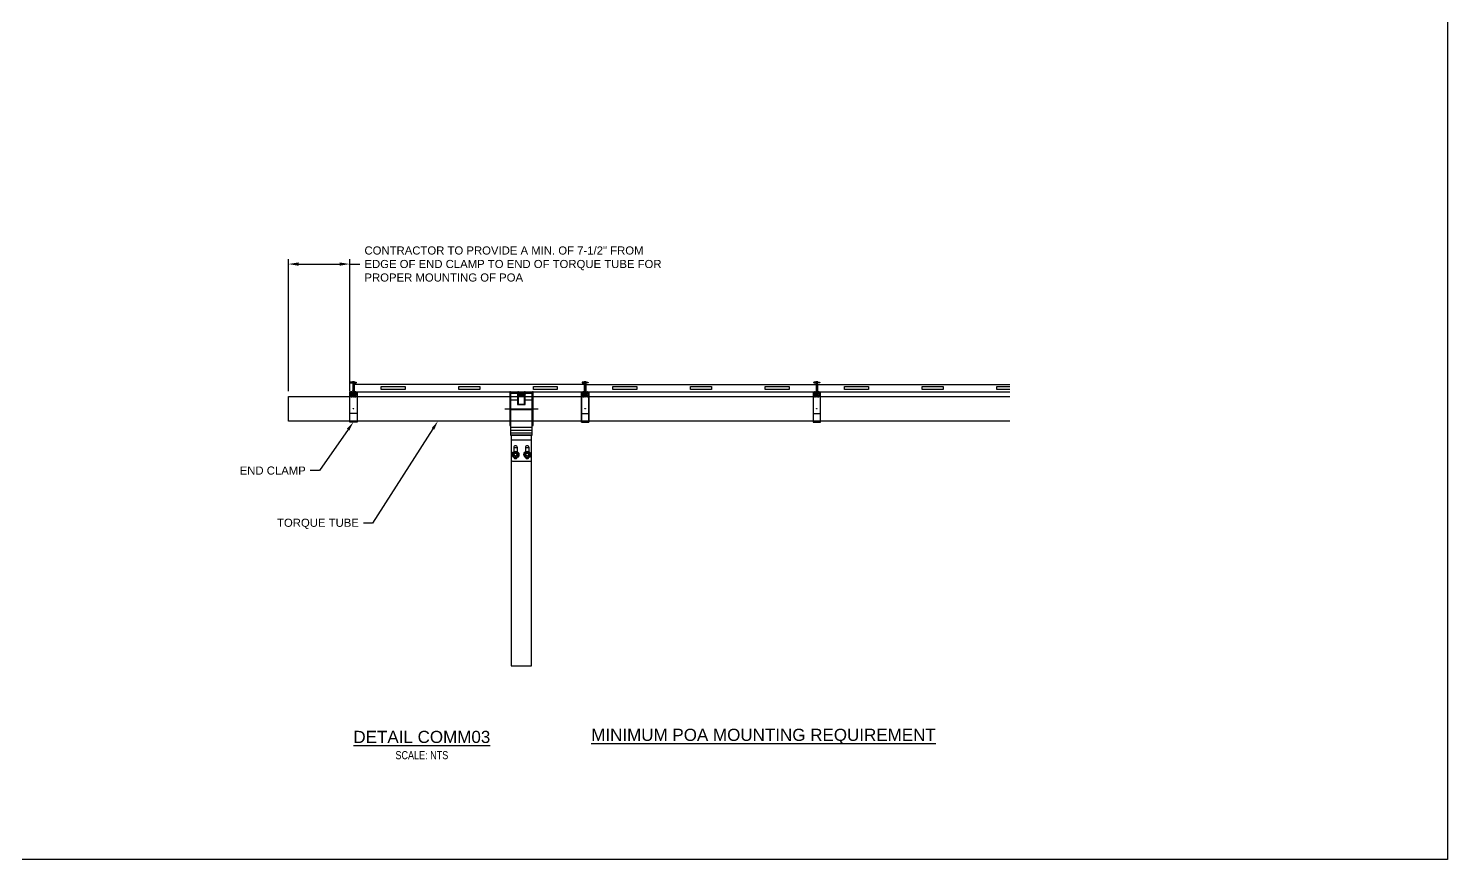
# Model space of a CAD drawing. Header units: feet. Extents: x -4 to 646, y -12 to 598.
# Drawn here: x 13.5 to 31, y 0 to 10.25 of the extents above; entities that cross this region are included whole.
import ezdxf
from ezdxf import colors
from ezdxf.entities.mleader import LeaderData, LeaderLine
from ezdxf.math import Vec2, Vec3

# ---------------------------------------------------------------- set-up
doc = ezdxf.new("R2010")
doc.units = ezdxf.units.FT
doc.header["$MEASUREMENT"] = 0
for name, color, linetype in [('G-ANNO-TEXT', 1, 'Continuous'), ('G-ANNO-TTLE', 3, 'Continuous'), ('PV-EQUIPM', 255, 'Continuous')]:
    doc.layers.add(name, color=color, linetype=linetype)
doc.styles.add('NEI-A', font='arial.ttf')
doc.dimstyles.new('NEI-A', dxfattribs={"dimtxt": 0.1, "dimasz": 0.125, "dimexe": 0.0625, "dimexo": 0.0625, "dimgap": 0.0625, "dimtad": 0, "dimtih": 1, "dimtoh": 1, "dimdec": 4, "dimzin": 3, "dimdsep": 46, "dimlunit": 4, "dimtxsty": 'NEI-A', "dimcen": 0, "dimadec": 0, "dimazin": 0, "dimtfac": 0.75, "dimtdec": 4, "dimtofl": 0, "dimtmove": 0, "dimatfit": 3, "dimfxl": 1, "dimfrac": 1, "dimtolj": 1, "dimtzin": 0, "dimarcsym": 0})

# ---------------------------------------------------------------- blocks, each defined once
blk = doc.blocks.new('*D10')
at = {"layer": 'Defpoints', "color": 0, "transparency": 16777216}
for p in [(16.706, 7.344), (16.706, 5.713), (17.462, 5.713)]:
    blk.add_point(p, dxfattribs=at)
at = {"layer": 'G-ANNO-TEXT', "color": 0, "lineweight": -2, "transparency": 16777216}
for p, q in [((16.706, 5.775), (16.706, 7.406)), ((17.462, 5.775), (17.462, 7.406)), ((16.831, 7.344), (17.337, 7.344)), ((17.462, 7.344), (17.587, 7.344))]:
    blk.add_line(p, q, dxfattribs=at)
at = {"layer": 'G-ANNO-TEXT', "color": 0, "transparency": 16777216}
for points in [[(16.831, 7.364), (16.831, 7.323), (16.706, 7.344)], [(17.337, 7.364), (17.337, 7.323), (17.462, 7.344)]]:
    blk.add_solid(points, dxfattribs=at)
at = {"layer": 'G-ANNO-TEXT', "color": 0, "transparency": 16777216, "insert": (17.644, 7.344), "char_height": 0.1, "width": 3.66273, "attachment_point": 4, "style": 'NEI-A'}
blk.add_mtext('\\A1;CONTRACTOR TO PROVIDE A MIN. OF 7-1/2" FROM EDGE OF END CLAMP TO END OF TORQUE TUBE FOR PROPER MOUNTING OF POA', dxfattribs=at)

msp = doc.modelspace()

# ---------------------------------------------------------------- linework, layer by layer
at = {"layer": 'Defpoints', "color": 5}
msp.add_lwpolyline([(0, 20.5), (31, 20.5), (31, 0), (0, 0)], close=True, dxfattribs=at)
at = {"layer": 'PV-EQUIPM'}
for p, q in [((17.5155, 5.8768), (17.5155, 5.77013)), ((20.35656, 5.8768), (20.35656, 5.77013)), ((20.37239, 5.8768), (20.37239, 5.77013)), ((20.3999, 5.88597), (20.3999, 5.8818)), ((23.21345, 5.8768), (23.21345, 5.77013)), ((19.44315, 5.59262), (19.44315, 5.76846)), ((19.54149, 5.61262), (19.54149, 5.76846)), ((19.54399, 5.61262), (19.54399, 5.77013)), ((19.614, 5.77013), (19.614, 5.61262)), ((19.6165, 5.76846), (19.6165, 5.61262)), ((20.41073, 5.7618), (20.39323, 5.7618)), ((20.41073, 5.75596), (20.39323, 5.75596)), ((20.41073, 5.74929), (20.39323, 5.74929)), ((20.41073, 5.77013), (20.41073, 5.3951)), ((19.45065, 5.52844), (19.43482, 5.52844)), ((19.72318, 5.52844), (19.70734, 5.52844)), ((19.45232, 5.23175), (19.45232, 2.38903)), ((19.70484, 2.38903), (19.70484, 5.23175))]:
    msp.add_line(p, q, dxfattribs=at)
for points in [[(17.47133, 5.88514), (17.47133, 5.8818)], [(17.4955, 5.89181), (17.47216, 5.88597), (17.47216, 5.88264), (17.4955, 5.88931)], [(17.49966, 5.79013), (17.498, 5.7893), (17.498, 5.78596)], [(17.5155, 5.79013), (17.51717, 5.7893)], [(17.5155, 5.78513), (17.51717, 5.78596), (17.5155, 5.78763)], [(20.35489, 5.85847), (17.51717, 5.85847)], [(17.51717, 5.85847), (17.51717, 5.77013)], [(17.51967, 5.89181), (17.543, 5.88597), (17.543, 5.88264), (17.51967, 5.88931)], [(20.32822, 5.88514), (20.32822, 5.8818)], [(20.35239, 5.89181), (20.32906, 5.88597), (20.32906, 5.88264), (20.35239, 5.88931)], [(20.35239, 5.88931), (20.37656, 5.88931), (20.37656, 5.89181), (20.35239, 5.89181)], [(20.35239, 5.88931), (20.35239, 5.89181)], [(20.35489, 5.85847), (20.35489, 5.77013)], [(20.35656, 5.79013), (20.35489, 5.7893)], [(20.35656, 5.78513), (20.35489, 5.78596), (20.35656, 5.78763)], [(20.35656, 5.79013), (20.35573, 5.7893), (20.35573, 5.78596)], [(20.35656, 5.78763), (20.35573, 5.78596), (20.35656, 5.78513)], [(20.37239, 5.79013), (20.37406, 5.7893)], [(20.37239, 5.79013), (20.37323, 5.7893), (20.37323, 5.78596)], [(20.37239, 5.78513), (20.37406, 5.78596), (20.37239, 5.78763)], [(20.37239, 5.78763), (20.37323, 5.78596), (20.37239, 5.78513)], [(20.37406, 5.85847), (23.21179, 5.85847)], [(20.37406, 5.85847), (20.37406, 5.77013)], [(20.37656, 5.89181), (20.3999, 5.88597)], [(20.3999, 5.88264), (20.37656, 5.88931)], [(23.18512, 5.88514), (23.18512, 5.8818)], [(23.20929, 5.89181), (23.18595, 5.88597), (23.18595, 5.88264), (23.20929, 5.88931)], [(23.20929, 5.88931), (23.20929, 5.89181)], [(23.20929, 5.88931), (23.23346, 5.88931), (23.23346, 5.89181), (23.20929, 5.89181)], [(23.21345, 5.79013), (23.21179, 5.7893)], [(23.21345, 5.78763), (23.21179, 5.78596), (23.21345, 5.78513)], [(23.22929, 5.77013), (23.22929, 5.8768)], [(23.22929, 5.79013), (23.23096, 5.7893)], [(23.22929, 5.78513), (23.23096, 5.78596), (23.22929, 5.78763)], [(23.23096, 5.85847), (25.60281, 5.85847)], [(23.23096, 5.85847), (23.23096, 5.77013)], [(23.23346, 5.89181), (23.25679, 5.88597), (23.25679, 5.88264), (23.23346, 5.88931)], [(25.60281, 5.79846), (25.4403, 5.79846), (25.4403, 5.83597), (25.60281, 5.83597)], [(25.60281, 5.40677), (16.70627, 5.40677), (16.70627, 5.71262), (25.60281, 5.71262)], [(17.553, 5.77013), (17.553, 5.3951), (17.46216, 5.3951), (17.46216, 5.77013)], [(17.46216, 5.77013), (25.60281, 5.77013)], [(17.46216, 5.7618), (17.478, 5.7618)], [(17.46216, 5.75596), (17.478, 5.75596)], [(17.478, 5.75429), (17.46216, 5.75429)], [(17.46216, 5.74929), (17.478, 5.74929)], [(17.478, 5.7668), (17.478, 5.74846)], [(17.478, 5.72346), (17.478, 5.71096)], [(17.48966, 5.77013), (17.48216, 5.7693), (17.48216, 5.77013)], [(17.48216, 5.70679), (17.49383, 5.70679)], [(17.4955, 5.77263), (17.49883, 5.77263)], [(17.4955, 5.7718), (17.49716, 5.77263)], [(17.49716, 5.77263), (17.49716, 5.77013)], [(17.49966, 5.7743), (17.49883, 5.77346), (17.49883, 5.77263)], [(17.52133, 5.70679), (17.533, 5.70679)], [(17.533, 5.77013), (17.533, 5.7693), (17.5255, 5.77013)], [(17.53717, 5.7618), (17.553, 5.7618)], [(17.53717, 5.75596), (17.553, 5.75596)], [(17.553, 5.75429), (17.53717, 5.75429)], [(17.553, 5.74929), (17.53717, 5.74929)], [(19.44315, 5.76846), (19.43482, 5.76846)], [(19.43482, 5.76846), (19.43482, 5.3526), (19.44315, 5.3526), (19.44315, 5.50594)], [(19.44315, 5.68179), (19.43482, 5.68179)], [(19.45065, 5.75513), (19.44315, 5.75513)], [(19.70734, 5.77013), (19.70734, 5.23175), (19.45065, 5.23175), (19.45065, 5.77013)], [(19.45065, 5.75096), (19.53066, 5.75096)], [(19.53066, 5.74846), (19.45065, 5.74846)], [(19.45065, 5.66762), (19.53066, 5.66762)], [(19.53066, 5.77013), (19.53066, 5.61262), (19.62733, 5.61262), (19.62733, 5.77013)], [(19.53399, 5.75513), (19.53066, 5.75513)], [(19.54149, 5.76846), (19.53399, 5.76846)], [(19.54149, 5.74013), (19.53399, 5.74013), (19.53399, 5.76846)], [(19.53399, 5.75429), (19.54149, 5.75429)], [(19.54399, 5.70512), (19.54149, 5.70512)], [(19.54399, 5.63095), (19.54149, 5.63095)], [(19.54399, 5.75596), (19.614, 5.75596)], [(19.54399, 5.74429), (19.614, 5.74429)], [(19.54399, 5.73263), (19.614, 5.73263)], [(19.54399, 5.71846), (19.614, 5.71846)], [(19.54399, 5.61678), (19.614, 5.61678)], [(19.54399, 5.61428), (19.614, 5.61428)], [(19.6165, 5.70512), (19.614, 5.70512)], [(19.6165, 5.63095), (19.614, 5.63095)], [(19.624, 5.76846), (19.6165, 5.76846)], [(19.624, 5.76846), (19.624, 5.74013), (19.6165, 5.74013)], [(19.6165, 5.75429), (19.624, 5.75429)], [(19.62733, 5.75513), (19.624, 5.75513)], [(19.62733, 5.75096), (19.70734, 5.75096)], [(19.70734, 5.74846), (19.62733, 5.74846)], [(19.62733, 5.66762), (19.70734, 5.66762)], [(19.71484, 5.75513), (19.70734, 5.75513)], [(19.71317, 5.52678), (19.71401, 5.52261), (19.71484, 5.50261), (19.71484, 5.3526), (19.72318, 5.3526), (19.72318, 5.76846)], [(19.71484, 5.59262), (19.71484, 5.76846)], [(19.72318, 5.76846), (19.71484, 5.76846)], [(19.71484, 5.68179), (19.72318, 5.68179)], [(20.31822, 5.77013), (20.31822, 5.3951), (20.41073, 5.3951)], [(20.33489, 5.7618), (20.31822, 5.7618)], [(20.33489, 5.75596), (20.31822, 5.75596)], [(20.31822, 5.75429), (20.33489, 5.75429)], [(20.31822, 5.74929), (20.33489, 5.74929)], [(20.31906, 5.3951), (20.31906, 5.77013)], [(20.33489, 5.7668), (20.33489, 5.74846)], [(20.33489, 5.72346), (20.33489, 5.71096)], [(20.33822, 5.77013), (20.33822, 5.7693), (20.34656, 5.77013)], [(20.34656, 5.77013), (20.33906, 5.7693), (20.33906, 5.77013)], [(20.33906, 5.70679), (20.35073, 5.70679)], [(20.38239, 5.72596), (20.37406, 5.72013), (20.36489, 5.71512), (20.35573, 5.72013), (20.34656, 5.72596), (20.34656, 5.74679), (20.36489, 5.75679), (20.37406, 5.75179), (20.38239, 5.74679)], [(20.34656, 5.72596), (20.35489, 5.72013), (20.36406, 5.71512), (20.37323, 5.72013), (20.38239, 5.72596), (20.38239, 5.74679), (20.36406, 5.75679), (20.35489, 5.75179), (20.34656, 5.74679)], [(20.35239, 5.77263), (20.35573, 5.77263)], [(20.35239, 5.7718), (20.35406, 5.77263)], [(20.35406, 5.77263), (20.35406, 5.77013)], [(20.35656, 5.77346), (20.35573, 5.77346), (20.35573, 5.77263)], [(20.37239, 5.77346), (20.37323, 5.77346), (20.37323, 5.77263)], [(20.37656, 5.77263), (20.37323, 5.77263)], [(20.37489, 5.77263), (20.37489, 5.77013)], [(20.37656, 5.7718), (20.37489, 5.77263)], [(20.3899, 5.70679), (20.37823, 5.70679)], [(20.38239, 5.77013), (20.3899, 5.7693), (20.3899, 5.77013)], [(20.39323, 5.7668), (20.39323, 5.74846)], [(20.39323, 5.75429), (20.41073, 5.75429)], [(20.39323, 5.72346), (20.39323, 5.71096)], [(20.4099, 5.3951), (20.4099, 5.77013)], [(23.17595, 5.77013), (23.17595, 5.3951), (23.26679, 5.3951), (23.26679, 5.77013)], [(23.17595, 5.7618), (23.19179, 5.7618)], [(23.19179, 5.75596), (23.17595, 5.75596)], [(23.19179, 5.75429), (23.17595, 5.75429)], [(23.17595, 5.74929), (23.19179, 5.74929)], [(23.19179, 5.74846), (23.19179, 5.7668)], [(23.19179, 5.72346), (23.19179, 5.71096)], [(23.20345, 5.77013), (23.19595, 5.7693), (23.19595, 5.77013)], [(23.19595, 5.70679), (23.20762, 5.70679)], [(23.22095, 5.71512), (23.21262, 5.72013), (23.20345, 5.72596), (23.20345, 5.74679), (23.21262, 5.75179), (23.22095, 5.75679)], [(23.21262, 5.77263), (23.20929, 5.77263)], [(23.20929, 5.7718), (23.21095, 5.77263)], [(23.21095, 5.77263), (23.21095, 5.77013)], [(23.21345, 5.7743), (23.21262, 5.77346), (23.21262, 5.77263)], [(23.22095, 5.71512), (23.23012, 5.72013), (23.23929, 5.72596), (23.23929, 5.74679), (23.22095, 5.75679)], [(23.22929, 5.7743), (23.23012, 5.77346), (23.23012, 5.77263)], [(23.23012, 5.77263), (23.23346, 5.77263)], [(23.23179, 5.77263), (23.23179, 5.77013)], [(23.23346, 5.7718), (23.23179, 5.77263)], [(23.23512, 5.70679), (23.24679, 5.70679)], [(23.24679, 5.77013), (23.24679, 5.7693), (23.23929, 5.77013)], [(23.26679, 5.7618), (23.25096, 5.7618)], [(23.26679, 5.75596), (23.25096, 5.75596)], [(23.26679, 5.75429), (23.25096, 5.75429)], [(23.26679, 5.74929), (23.25096, 5.74929)], [(17.553, 5.50094), (17.46216, 5.50094)], [(19.37315, 5.56011), (19.78485, 5.56011)], [(19.43482, 5.59262), (19.45065, 5.59262)], [(19.43482, 5.43927), (19.44315, 5.43927)], [(19.44149, 5.59262), (19.44149, 5.52844)], [(19.44315, 5.50594), (19.44399, 5.52178), (19.44399, 5.52678), (19.44482, 5.52761)], [(19.44482, 5.52844), (19.44482, 5.36593), (19.45065, 5.36593)], [(19.45065, 5.54928), (19.70734, 5.54928)], [(19.70734, 5.59262), (19.72318, 5.59262)], [(19.70734, 5.36593), (19.71317, 5.36593), (19.71317, 5.52844)], [(19.71484, 5.43927), (19.72318, 5.43927)], [(19.71651, 5.59262), (19.71651, 5.52844)], [(20.31822, 5.50094), (20.41073, 5.50094)], [(23.17595, 5.50094), (23.26679, 5.50094)], [(17.553, 5.40093), (17.46216, 5.40093)], [(19.70734, 5.32926), (19.45065, 5.32926)], [(19.45065, 5.29509), (19.70734, 5.29509)], [(19.45065, 5.26342), (19.70734, 5.26342)], [(20.31822, 5.40093), (20.41073, 5.40093)], [(23.26679, 5.40093), (23.17595, 5.40093)], [(19.70734, 5.23425), (19.45065, 5.23425)], [(19.70484, 5.17175), (19.45232, 5.17175)], [(19.48399, 5.08174), (19.52983, 5.08174)], [(19.62817, 5.08174), (19.674, 5.08174)], [(19.68151, 4.91089), (19.47649, 4.91089)], [(19.53316, 4.98007), (19.52483, 4.98423), (19.52399, 4.98173), (19.52733, 4.98007)], [(19.52816, 4.98257), (19.52733, 4.98007), (19.53149, 4.97757), (19.53316, 4.98007)], [(19.61817, 5.01257), (19.63483, 5.02174), (19.65067, 5.03174), (19.66734, 5.02174), (19.68401, 5.01257), (19.68401, 4.97423), (19.66734, 4.96423), (19.65067, 4.95506), (19.63483, 4.96423), (19.61817, 4.97423), (19.61817, 5.01257)], [(19.67734, 4.98007), (19.669, 4.98423), (19.66817, 4.98173), (19.6715, 4.98007)], [(19.67234, 4.98257), (19.6715, 4.98007), (19.67567, 4.97757), (19.67734, 4.98007)], [(19.45232, 2.38903), (19.70484, 2.38903)]]:
    msp.add_lwpolyline(points, dxfattribs=at)
for points in [[(17.47216, 5.88222, 0.41434168), (17.47466, 5.8793), (17.49758, 5.8793, -0.41425779), (17.49966, 5.8768), (17.49966, 5.78763), (17.498, 5.78596), (17.49966, 5.78513), (17.49966, 5.77263)], [(17.5155, 5.8768, -0.41425779), (17.51717, 5.8793), (17.5405, 5.8793, 0.41434168), (17.54383, 5.8818), (17.54383, 5.88514)], [(20.32906, 5.88222, 0.41434167), (20.33156, 5.8793), (20.35489, 5.8793, -0.41425777), (20.35739, 5.87722)], [(20.35656, 5.8768, 0.41425779), (20.35406, 5.8793)], [(20.40073, 5.88222, -0.41434168), (20.3974, 5.8793), (20.37448, 5.8793, 0.41425779), (20.37239, 5.8768)], [(20.37323, 5.87722, -0.41425779), (20.37489, 5.8793)], [(20.3974, 5.8793, 0.41421321), (20.40073, 5.8818), (20.40073, 5.88514)], [(23.21345, 5.8768, 0.41425779), (23.21095, 5.8793), (23.18845, 5.8793, -0.41421322), (23.18595, 5.88222)], [(23.18595, 5.88222, 0.41434167), (23.18845, 5.8793), (23.21137, 5.8793, -0.41425779), (23.21345, 5.8768)], [(23.21179, 5.85847), (23.21179, 5.77013, 0.39722379), (23.21429, 5.77304)], [(23.25762, 5.88514), (23.25762, 5.8818, -0.41434168), (23.25429, 5.8793), (23.23096, 5.8793, 0.4142578), (23.22929, 5.8768)], [(17.53342, 5.70762, 0.41422517), (17.53717, 5.71096), (17.53717, 5.72346)], [(17.53717, 5.74846), (17.53717, 5.7668, 0.20082612), (17.53609, 5.76984)], [(20.37239, 5.77263, 0.39722436), (20.37514, 5.77013)], [(20.39031, 5.70762, 0.41422517), (20.39406, 5.71096), (20.39406, 5.72346)], [(20.39406, 5.74846), (20.39406, 5.7668, 0.20050573), (20.39299, 5.76984)], [(23.22929, 5.77263, 0.39722436), (23.23204, 5.77013)], [(23.25096, 5.72346), (23.25096, 5.71096, -0.41422517), (23.24721, 5.70762)], [(23.25096, 5.74846), (23.25096, 5.7668, 0.20082612), (23.24988, 5.76984)], [(19.52983, 5.0284), (19.52983, 5.08049, 0.99998461), (19.48399, 5.08007), (19.48399, 5.0284)], [(19.674, 5.0284), (19.674, 5.08007, 0.99998461), (19.62817, 5.08007), (19.62817, 5.0284)]]:
    msp.add_lwpolyline(points, format="xyb", dxfattribs=at)
for points in [[(17.4955, 5.88931), (17.51967, 5.88931), (17.51967, 5.89181), (17.4955, 5.89181)], [(17.84969, 5.83597), (18.14555, 5.83597), (18.14555, 5.79846), (17.84969, 5.79846)], [(18.80727, 5.83597), (19.06479, 5.83597), (19.06479, 5.79846), (18.80727, 5.79846)], [(19.72651, 5.83597), (20.02153, 5.83597), (20.02153, 5.79846), (19.72651, 5.79846)], [(20.70742, 5.83597), (21.00244, 5.83597), (21.00244, 5.79846), (20.70742, 5.79846)], [(21.66416, 5.83597), (21.92168, 5.83597), (21.92168, 5.79846), (21.66416, 5.79846)], [(22.5834, 5.83597), (22.87926, 5.83597), (22.87926, 5.79846), (22.5834, 5.79846)], [(23.56348, 5.83597), (23.85934, 5.83597), (23.85934, 5.79846), (23.56348, 5.79846)], [(24.52106, 5.83597), (24.77858, 5.83597), (24.77858, 5.79846), (24.52106, 5.79846)], [(17.51633, 5.72013), (17.50716, 5.71512), (17.49883, 5.72013), (17.48966, 5.72596), (17.48966, 5.74679), (17.49883, 5.75179), (17.50716, 5.75679), (17.5255, 5.74679), (17.5255, 5.72596)], [(19.48982, 5.02174), (19.50649, 5.03174), (19.52316, 5.02174), (19.53983, 5.01257), (19.53983, 4.97423), (19.52316, 4.96423), (19.50649, 4.95506), (19.48982, 4.96423), (19.47399, 4.97423), (19.47399, 5.01257)]]:
    msp.add_lwpolyline(points, close=True, dxfattribs=at)
for points in [[(17.51654, 5.72086, 0.26798097), (17.5255, 5.73638, 0.26798097), (17.51654, 5.75189, 0.26803256), (17.49862, 5.75189, 0.26798097), (17.48966, 5.73638, 0.26798097), (17.49862, 5.72086, 0.26803256)], [(20.37344, 5.72086, 0.26798097), (20.38239, 5.73638, 0.26798097), (20.37344, 5.75189, 0.26803256), (20.35552, 5.75189, 0.26798097), (20.34656, 5.73638, 0.26798097), (20.35552, 5.72086, 0.26803256)], [(20.37427, 5.72086, 0.26798097), (20.38323, 5.73638, 0.26798097), (20.37427, 5.75189, 0.26803256), (20.35635, 5.75189, 0.26798097), (20.34739, 5.73638, 0.26798097), (20.35635, 5.72086, 0.26803256)], [(23.23033, 5.72086, 0.26798097), (23.23929, 5.73638, 0.26798097), (23.23033, 5.75189, 0.26803256), (23.21241, 5.75189, 0.26798097), (23.20345, 5.73638, 0.26798097), (23.21241, 5.72086, 0.26803256)], [(19.47399, 4.99382, 0.26796446), (19.49045, 4.96531, 0.26792607), (19.52337, 4.96531, 0.26796446), (19.53983, 4.99382, 0.26796446), (19.52337, 5.02233, 0.26792607), (19.49045, 5.02233, 0.26796446)], [(19.63463, 5.02233, 0.26796446), (19.61817, 4.99382, 0.26796446), (19.63463, 4.96531, 0.26792607), (19.66754, 4.96531, 0.26796446), (19.68401, 4.99382, 0.26796446), (19.66754, 5.02233, 0.26792607)]]:
    msp.add_lwpolyline(points, format="xyb", close=True, dxfattribs=at)
for centre, radius in [((17.50758, 5.73638), 0.03209), ((17.50758, 5.73638), 0.01208), ((17.50758, 5.73638), 0.00875), ((20.36448, 5.73638), 0.03209), ((20.36531, 5.73638), 0.03209), ((20.36448, 5.73638), 0.01208), ((20.36531, 5.73638), 0.01208), ((20.36448, 5.73638), 0.00875), ((20.36531, 5.73638), 0.00875), ((23.22137, 5.73638), 0.03209), ((23.22137, 5.73638), 0.03209), ((23.22137, 5.73638), 0.01208), ((23.22137, 5.73638), 0.01208), ((23.22137, 5.73638), 0.00875), ((23.22137, 5.73638), 0.00875), ((17.50758, 5.56053), 0.00375), ((20.36448, 5.56053), 0.00375), ((20.36531, 5.56053), 0.00375), ((23.22137, 5.56053), 0.00375), ((23.22137, 5.56053), 0.00375), ((19.50691, 4.99382), 0.04209), ((19.50691, 4.99382), 0.02042), ((19.50691, 4.99382), 0.01792), ((19.65109, 4.99382), 0.04209), ((19.65109, 4.99382), 0.02042), ((19.65109, 4.99382), 0.01792)]:
    msp.add_circle(centre, radius, dxfattribs=at)
for centre, radius, start, end in [((17.48175, 5.76804), 0.00375, 133.13286, 183.513547), ((17.48258, 5.76554), 0.00375, 93.340614, 179.966301), ((17.48258, 5.71137), 0.00375, 180.023693, 270.025963), ((17.49758, 5.77305), 0.00292, 273.319628, 359.976241), ((17.53342, 5.76554), 0.00375, 0.033612, 86.659473), ((20.33947, 5.76805), 0.00375, 133.110523, 183.532112), ((20.33947, 5.76721), 0.00375, 135.517669, 180.939421), ((20.33947, 5.76554), 0.00375, 93.340614, 179.9663), ((20.33947, 5.71137), 0.00375, 180.023693, 270.025963), ((20.35448, 5.77305), 0.00292, 273.319628, 359.976241), ((20.39031, 5.71137), 0.00375, 269.974037, 359.976307), ((20.39031, 5.76554), 0.00375, 0.033612, 86.659473), ((20.39031, 5.76804), 0.00375, 356.486454, 46.867139), ((23.19554, 5.76804), 0.00375, 133.132861, 183.513546), ((23.19637, 5.76721), 0.00375, 135.571488, 180.922655), ((23.19637, 5.76554), 0.00375, 93.340615, 179.9663), ((23.19637, 5.71137), 0.00375, 180.023693, 270.025963), ((23.24721, 5.76554), 0.00375, 0.033612, 86.659473), ((23.24804, 5.76805), 0.00375, 356.467888, 46.889476), ((19.44524, 5.36385), 0.00208, 89.995654, 180.004346), ((19.71359, 5.36385), 0.00208, 359.995653, 90.004346), ((19.47691, 4.93548), 0.02375, 179.999705, 270.000295), ((19.50691, 4.96715), 0.02292, 205.032695, 334.967305), ((19.65109, 4.96715), 0.02292, 205.037581, 334.962419), ((19.68192, 4.93548), 0.02375, 269.999705, 0.000295)]:
    msp.add_arc(centre, radius, start, end, dxfattribs=at)

# ---------------------------------------------------------------- texts
at = {"layer": 'G-ANNO-TEXT', "insert": (18.3517, 1.41237), "char_height": 0.25, "attachment_point": 5, "style": 'NEI-A'}
msp.add_mtext_dynamic_manual_height_columns('{\\H0.6x;\\LDETAIL COMM03\\l\\P\\H0.66667x;\\W0.8;SCALE: NTS}', width=1.681354, gutter_width=0.54688, heights=[0], dxfattribs=at)
at = {"layer": 'G-ANNO-TTLE', "insert": (17.3881, 1.51813), "char_height": 0.15, "attachment_point": 4, "style": 'NEI-A'}
msp.add_mtext_dynamic_manual_height_columns('\\pi3.05198;{\\LMINIMUM POA MOUNTING REQUIREMENT}', width=10.3333333, gutter_width=0.54688, heights=[0], dxfattribs=at)

# ---------------------------------------------------------------- dimensions: what is measured, and where the dimension line sits
at = {"layer": 'G-ANNO-TEXT', "color": 1}
dim = msp.add_linear_dim(base=(16.70627, 7.34359), p1=(17.46216, 5.71262), p2=(16.70627, 5.71262), text='CONTRACTOR TO PROVIDE A MIN. OF 7-1/2" FROM EDGE OF END CLAMP TO END OF TORQUE TUBE FOR PROPER MOUNTING OF POA', dimstyle='NEI-A', dxfattribs=at)
dim.commit()
dim.dimension.update_dxf_attribs({"geometry": '*D10', "text_midpoint": (19.475, 7.34359), "dimtype": 160})

# ---------------------------------------------------------------- next in the draw order: leaders
at = {"layer": 'G-ANNO-TEXT'}
ml = msp.add_multileader_mtext('Standard', dxfattribs=at)
ml.set_content('END CLAMP', color=256, style='NEI-A')
ml.set_leader_properties()
ml.build(insert=Vec2(0, 0))
ml.multileader.update_dxf_attribs({"dogleg_length": 0.125, "arrow_head_size": 0.1125})
ctx = ml.context
ctx.base_point, ctx.char_height, ctx.arrow_head_size, ctx.landing_gap_size, ctx.plane_origin = Vec3(16.06614, 4.79669), 0.1, 0.1125, 0.05625, Vec3(18.13142, 9.76461)
ctx.text_align_type = 2
notes = []
notes.append((ctx, [(1, (1, 1, 0), (17.08909, 4.79669), (-1, 0), 0.1125, [(0, [(17.50758, 5.3951)], 0, [])])]))
ctx.mtext.insert, ctx.mtext.width, ctx.mtext.alignment, ctx.mtext.flow_direction = Vec3(16.92034, 4.84754), 0.8100041, 3, 5
ctx.mtext.has_bg_fill, ctx.mtext.bg_color, ctx.mtext.bg_scale_factor, ctx.mtext.bg_transparency, ctx.mtext.use_window_bg_color = 1, -1073741824, 1.5, 0, 1
for ctx, leaders in notes:
    for number, flags, end, landing, length, lines in leaders:
        leader = LeaderData()
        leader.index, (leader.has_last_leader_line, leader.has_dogleg_vector, leader.attachment_direction) = number, flags
        leader.last_leader_point, leader.dogleg_vector, leader.dogleg_length = Vec3(end), Vec3(landing), length
        for number, points, colour, breaks in lines:
            line = LeaderLine()
            line.index, line.vertices, line.color, line.breaks = number, Vec3.list(points), colors.encode_raw_color(colour), breaks
            leader.lines.append(line)
        ctx.leaders.append(leader)

# ---------------------------------------------------------------- next in the draw order: leaders
ml = msp.add_multileader_mtext('Standard', dxfattribs=at)
ml.set_content('TORQUE TUBE', color=256, style='NEI-A')
ml.set_leader_properties()
ml.build(insert=Vec2(0, 0))
ml.multileader.update_dxf_attribs({"dogleg_length": 0.125, "arrow_head_size": 0.1125})
ctx = ml.context
ctx.base_point, ctx.char_height, ctx.arrow_head_size, ctx.landing_gap_size, ctx.plane_origin = Vec3(16.52062, 4.14997), 0.1, 0.1125, 0.05625, Vec3(19.17359, 9.77628)
ctx.text_align_type = 2
notes = []
notes.append((ctx, [(1, (1, 1, 0), (17.74385, 4.14997), (-1, 0), 0.1125, [(0, [(18.54975, 5.40677)], 0, [])])]))
ctx.mtext.insert, ctx.mtext.width, ctx.mtext.alignment, ctx.mtext.flow_direction = Vec3(17.5751, 4.20386), 1.0025007, 3, 5
ctx.mtext.has_bg_fill, ctx.mtext.bg_color, ctx.mtext.bg_scale_factor, ctx.mtext.bg_transparency, ctx.mtext.use_window_bg_color = 1, -1073741824, 1.5, 0, 1
for ctx, leaders in notes:
    for number, flags, end, landing, length, lines in leaders:
        leader = LeaderData()
        leader.index, (leader.has_last_leader_line, leader.has_dogleg_vector, leader.attachment_direction) = number, flags
        leader.last_leader_point, leader.dogleg_vector, leader.dogleg_length = Vec3(end), Vec3(landing), length
        for number, points, colour, breaks in lines:
            line = LeaderLine()
            line.index, line.vertices, line.color, line.breaks = number, Vec3.list(points), colors.encode_raw_color(colour), breaks
            leader.lines.append(line)
        ctx.leaders.append(leader)

doc.saveas('drawing.dxf')
